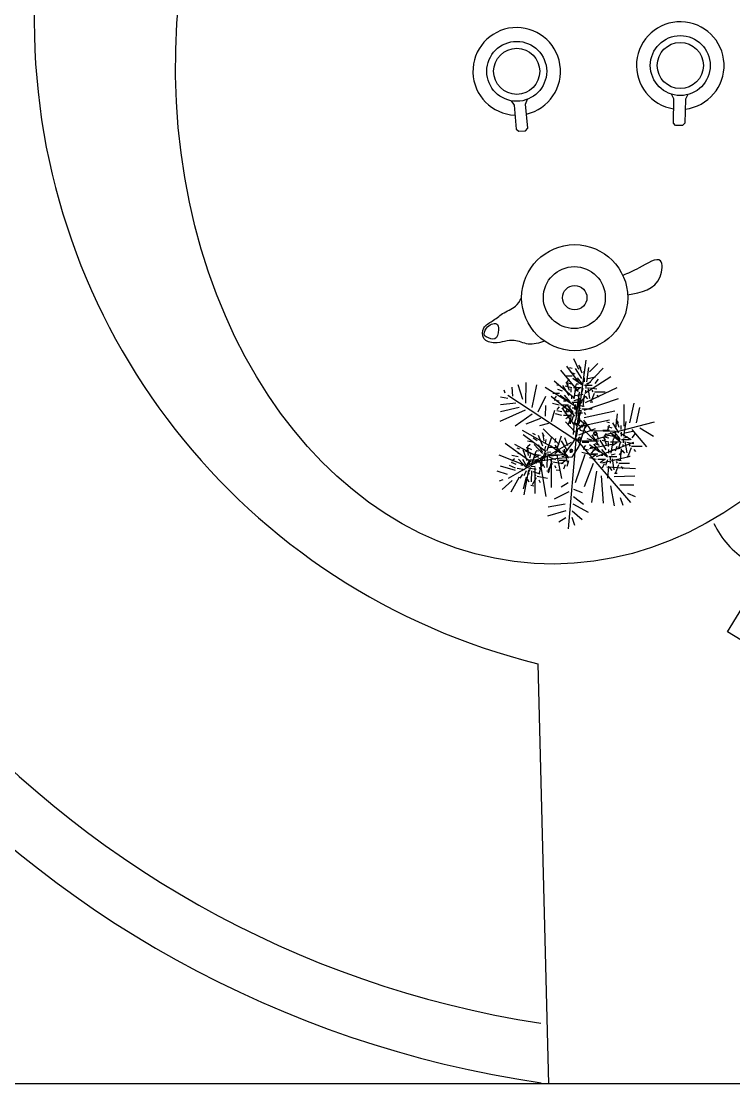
# Model space of a CAD drawing. Header units: millimetres. Extents: x 10088 to 21623, y -4423 to -852.
# Drawn here: x 11626.9 to 11697.5, y -4274.2 to -4168.8 of the extents above; entities that cross this region are included whole.
import ezdxf

# ---------------------------------------------------------------- set-up
doc = ezdxf.new("R2010")
doc.units = ezdxf.units.MM
for name, color, linetype in [('001', 1, 'Continuous'), ('LAYER4', 3, 'Continuous'), ('TEFRIS', 11, 'Continuous')]:
    doc.layers.add(name, color=color, linetype=linetype)

# ---------------------------------------------------------------- blocks, each defined once
blk = doc.blocks.new('rgdf')
for p, q in [((11667.331, -4095.833), (11667.562, -4096.206)), ((11668.539, -4096.117), (11668.699, -4095.708)), ((11681.17, -4095.67), (11680.982, -4095.273)), ((11681.128, -4097.73), (11681.17, -4095.67)), ((11682.151, -4095.69), (11682.109, -4097.75)), ((11682.355, -4095.301), (11682.151, -4095.69)), ((11667.562, -4096.206), (11667.75, -4098.258)), ((11668.727, -4098.169), (11668.539, -4096.117)), ((11681.32, -4097.93), (11681.128, -4097.73)), ((11682.109, -4097.75), (11681.909, -4097.942)), ((11667.75, -4098.258), (11667.963, -4098.435)), ((11667.963, -4098.435), (11668.549, -4098.382)), ((11668.549, -4098.382), (11668.727, -4098.169)), ((11681.909, -4097.942), (11681.32, -4097.93)), ((11669.577, -4143.773), (11670.498, -4179.545))]:
    blk.add_line(p, q)
for centre, radius in [((11681.718, -4092.835), 2.551), ((11667.792, -4093.328), 2.551), ((11667.792, -4093.328), 1.962), ((11681.718, -4092.835), 1.962), ((11672.728, -4112.603), 4.516), ((11672.697, -4112.595), 2.637), ((11672.728, -4112.603), 1.042)]:
    blk.add_circle(centre, radius)
for centre, radius, start, end in [((11683.071, -4089.064), 91.349, 98.66483, 261.69992), ((11683.071, -4089.064), 86.349, 99.14801, 261.18634), ((11683.071, -4089.064), 56.349, 103.88629, 256.14445), ((11667.792, -4093.328), 3.729, 282.77858, 267.65732), ((11681.718, -4092.835), 3.729, 276.39495, 261.27369)]:
    blk.add_arc(centre, radius, start, end)
blk.add_ellipse((11672.03, -4091.301), major_axis=(-2.753, -43.938), ratio=0.754838)
for points in [[(11677.237, -4112.35), (11680.012, -4110.817), (11680.034, -4109.458), (11678.207, -4110.069), (11676.827, -4110.708)], [(11670.152, -4116.311), (11668.774, -4116.556), (11667.576, -4116.245), (11665.908, -4116.451), (11665.001, -4116.077), (11664.991, -4115.168), (11665.713, -4114.606), (11666.589, -4113.961), (11667.693, -4113.325), (11668.213, -4112.645)], [(11665.181, -4115.926), (11665.929, -4116.12), (11666.234, -4115.326), (11666.069, -4114.822), (11665.647, -4114.861), (11665.218, -4115.211), (11665.058, -4115.828), (11665.181, -4115.926)]]:
    blk.add_spline(points, degree=3)
blk = doc.blocks.new('wqerty')
at = {"layer": 'TEFRIS'}
for p, q in [((11718.41, -3482.96), (11715.54, -3476.99)), ((11742.11, -3532.39), (11739.25, -3526.42))]:
    blk.add_line(p, q, dxfattribs=at)
for points in [[(11716.03, -3484.1), (11713.16, -3478.13), (11701.26, -3483.84), (11704.12, -3489.81)], [(11736.87, -3527.56), (11739.73, -3533.53), (11727.83, -3539.24), (11724.97, -3533.27)]]:
    blk.add_lwpolyline(points, dxfattribs=at)
for points in [[(11739.25, -3526.42, 0.755929), (11718.41, -3482.96, 0.755929)], [(11698.84, -3494.37, -0.142651), (11702.47, -3491.05), (11718.25, -3483.26)], [(11718.71, -3534.85, 0.137245), (11723.38, -3534.03), (11739.25, -3526.42)]]:
    blk.add_lwpolyline(points, format="xyb", dxfattribs=at)
for radius, start, end in [(30.8, 299.7173, 111.5252), (24.2, 300.8371, 110.4053)]:
    blk.add_arc((11726.84, -3505.64), radius, start, end, dxfattribs=at)
blk = doc.blocks.new('jhjfdkjfhd')
at = {"layer": '001', "color": 52, "linetype": 'ByBlock', "true_color": 0xc8c92d}
for p, q in [((12257.78, -5129.32), (12258.06, -5130.09)), ((12258, -5129.65), (12257.78, -5129.32)), ((12258.55, -5130.97), (12258.77, -5129.54)), ((12257.12, -5130.42), (12256.46, -5130.42)), ((12257.12, -5129.65), (12256.85, -5129.59)), ((12257.4, -5130.2), (12256.96, -5130.03)), ((12258.06, -5130.64), (12257.45, -5129.65)), ((12258.17, -5131.24), (12257.62, -5130.58)), ((12258.28, -5130.31), (12258.28, -5129.92)), ((12258.33, -5130.97), (12258.33, -5130.58)), ((12258.66, -5130.64), (12259.43, -5130.47)), ((12255.86, -5131.35), (12255.58, -5131.3)), ((12256.79, -5132.34), (12256.19, -5131.35)), ((12257.07, -5131.57), (12256.41, -5131.41)), ((12256.74, -5131.35), (12256.52, -5131.02)), ((12256.52, -5131.02), (12256.79, -5131.79)), ((12256.79, -5130.69), (12256.57, -5130.97)), ((12257.07, -5131.19), (12256.57, -5131.08)), ((12257.01, -5132.01), (12257.01, -5131.63)), ((12258.17, -5131.35), (12257.18, -5130.64)), ((12258, -5131.57), (12257.23, -5131.57)), ((12257.29, -5132.67), (12257.51, -5131.24)), ((12257.84, -5131.63), (12257.45, -5131.9)), ((12257.73, -5131.19), (12257.51, -5131.19)), ((12258.17, -5131.63), (12258, -5132.18)), ((12258.33, -5131.3), (12259.1, -5131.3)), ((12258.5, -5131.63), (12258.5, -5131.24)), ((12258.55, -5131.13), (12258.94, -5131.02)), ((12258.66, -5131.52), (12258.83, -5132.61)), ((12258.83, -5131.57), (12259.54, -5131.68)), ((12259.38, -5131.13), (12259.71, -5130.69)), ((12255.86, -5132.12), (12255.2, -5132.12)), ((12255.53, -5132.4), (12255.31, -5132.67)), ((12256.13, -5131.9), (12255.69, -5131.74)), ((12256.9, -5133.05), (12255.91, -5132.34)), ((12256.9, -5132.94), (12256.35, -5132.29)), ((12257.07, -5132.67), (12257.07, -5132.29)), ((12257.4, -5132.34), (12258.17, -5132.18)), ((12257.58, -5133.72), (12257.8, -5132.29)), ((12257.84, -5132.01), (12257.67, -5132.45)), ((12257.84, -5132.89), (12257.78, -5132.56)), ((12257.78, -5132.56), (12258.11, -5132.89)), ((12258.11, -5132.83), (12258.44, -5132.4)), ((12258.28, -5132.23), (12258.17, -5133.44)), ((12258.39, -5132.4), (12258.61, -5132.67)), ((12258.44, -5131.79), (12258.44, -5131.96)), ((12259.27, -5132.12), (12258.99, -5132.89)), ((12259.05, -5131.79), (12259.16, -5131.96)), ((12259.54, -5132.29), (12259.71, -5132.5)), ((12255.8, -5133.27), (12255.14, -5133.11)), ((12255.8, -5132.89), (12255.31, -5132.78)), ((12255.82, -5133.44), (12255.6, -5133.72)), ((12256.74, -5133.27), (12255.97, -5133.27)), ((12256.57, -5133.33), (12256.19, -5133.6)), ((12257.19, -5134.1), (12256.2, -5133.39)), ((12256.46, -5132.89), (12256.24, -5132.89)), ((12256.57, -5133.71), (12256.41, -5134.15)), ((12257.19, -5133.99), (12256.64, -5133.33)), ((12256.9, -5133.33), (12256.74, -5133.88)), ((12257.07, -5133), (12257.84, -5133)), ((12257.18, -5133.49), (12257.18, -5133.66)), ((12257.23, -5133.33), (12257.23, -5132.94)), ((12257.29, -5132.83), (12257.67, -5132.72)), ((12257.36, -5133.72), (12257.36, -5133.33)), ((12257.56, -5133.27), (12258.28, -5133.38)), ((12257.56, -5134.04), (12257.67, -5133.44)), ((12257.67, -5133.44), (12257.84, -5132.89)), ((12258.11, -5132.89), (12257.78, -5133.33)), ((12257.78, -5133.49), (12257.89, -5133.66)), ((12258.06, -5133.66), (12259.1, -5133.66)), ((12258.88, -5132.94), (12259.16, -5132.94)), ((12256.09, -5134.32), (12255.44, -5134.16)), ((12256.09, -5133.94), (12255.6, -5133.83)), ((12257.03, -5134.32), (12256.26, -5134.32)), ((12256.86, -5134.37), (12256.48, -5134.65)), ((12256.75, -5133.94), (12256.53, -5133.94)), ((12256.86, -5134.76), (12256.7, -5135.2)), ((12257.01, -5133.93), (12256.9, -5135.14)), ((12257.19, -5134.37), (12257.03, -5134.92)), ((12257.12, -5134.1), (12257.34, -5134.37)), ((12257.36, -5134.05), (12258.13, -5134.05)), ((12257.51, -5134.59), (12257.56, -5134.15)), ((12257.52, -5134.37), (12257.52, -5133.99)), ((12257.56, -5134.15), (12257.56, -5134.04)), ((12257.58, -5133.88), (12257.96, -5133.77)), ((12257.62, -5134.65), (12257.89, -5134.65)), ((12258, -5133.82), (12257.73, -5134.59)), ((12258.28, -5133.99), (12258.44, -5134.21)), ((12261.68, -5135.03), (12261.46, -5134.7)), ((12261.46, -5134.7), (12261.74, -5135.47)), ((12257.3, -5134.98), (12257.19, -5136.19)), ((12260.8, -5135.8), (12260.15, -5135.8)), ((12260.8, -5135.03), (12260.53, -5134.98)), ((12261.08, -5135.58), (12260.64, -5135.42)), ((12261.74, -5136.02), (12261.13, -5135.03)), ((12261.35, -5135.86), (12261.35, -5136.41)), ((12261.96, -5135.69), (12261.96, -5135.31)), ((12262.23, -5136.35), (12262.45, -5134.92)), ((12262.34, -5136.02), (12263.11, -5135.86)), ((12253.32, -5136.97), (12252.67, -5136.85)), ((12253.46, -5136.22), (12253.2, -5136.11)), ((12253.63, -5136.81), (12253.23, -5136.57)), ((12254.19, -5137.36), (12253.78, -5136.28)), ((12254.17, -5136.02), (12254.3, -5136.82)), ((12254.32, -5136.38), (12254.17, -5136.02)), ((12254.47, -5137.08), (12254.54, -5136.7)), ((12254.62, -5137.78), (12255.1, -5136.41)), ((12255.42, -5136.98), (12255.49, -5136.6)), ((12255.57, -5137.68), (12256.05, -5136.32)), ((12256.63, -5137.82), (12256.03, -5136.83)), ((12256.36, -5136.5), (12256.63, -5137.27)), ((12259.04, -5136.77), (12258.6, -5136.61)), ((12259.54, -5136.74), (12259.27, -5136.68)), ((12260.48, -5137.72), (12259.87, -5136.74)), ((12260.75, -5136.96), (12260.09, -5136.79)), ((12260.2, -5136.41), (12260.48, -5137.17)), ((12260.42, -5136.74), (12260.2, -5136.41)), ((12260.48, -5136.08), (12260.26, -5136.35)), ((12260.75, -5136.57), (12260.26, -5136.46)), ((12261.35, -5136.41), (12260.7, -5136.3)), ((12261.85, -5136.74), (12260.86, -5136.02)), ((12260.97, -5138.05), (12261.19, -5136.63)), ((12261.41, -5136.57), (12261.19, -5136.57)), ((12261.85, -5136.63), (12261.3, -5135.97)), ((12262.01, -5136.35), (12262.01, -5135.97)), ((12262.01, -5136.68), (12262.78, -5136.68)), ((12262.18, -5137.01), (12262.18, -5136.63)), ((12262.23, -5136.52), (12262.62, -5136.41)), ((12262.34, -5136.9), (12262.51, -5138)), ((12263.06, -5136.52), (12263.39, -5136.08)), ((12251.9, -5137.66), (12251.64, -5137.55)), ((12252.64, -5138.8), (12252.23, -5137.72)), ((12253.05, -5138.1), (12252.43, -5137.81)), ((12252.77, -5137.82), (12252.61, -5137.46)), ((12252.61, -5137.46), (12252.74, -5138.26)), ((12253.12, -5137.72), (12252.66, -5137.52)), ((12252.94, -5137.18), (12252.68, -5137.41)), ((12253.06, -5139.22), (12253.54, -5137.85)), ((12254.17, -5138.08), (12253.33, -5137.2)), ((12253.77, -5137.84), (12253.55, -5137.8)), ((12254.19, -5137.98), (12253.77, -5137.23)), ((12254.01, -5139.12), (12254.49, -5137.76)), ((12254.4, -5137.74), (12254.48, -5137.36)), ((12254.59, -5137.94), (12254.99, -5137.9)), ((12254.79, -5137.47), (12255.58, -5137.45)), ((12255.96, -5138.03), (12254.97, -5137.31)), ((12255.4, -5138.09), (12255.81, -5137.72)), ((12255.96, -5137.92), (12255.41, -5137.26)), ((12256.74, -5138.54), (12255.75, -5137.82)), ((12256.74, -5138.43), (12256.19, -5137.77)), ((12258.76, -5136.99), (12258.1, -5136.99)), ((12258.43, -5137.27), (12258.21, -5137.54)), ((12258.71, -5137.76), (12258.21, -5137.65)), ((12259.81, -5137.93), (12258.82, -5137.21)), ((12259.54, -5137.5), (12258.88, -5137.5)), ((12259.21, -5137.78), (12258.99, -5138.05)), ((12259.37, -5137.76), (12259.15, -5137.76)), ((12259.81, -5137.82), (12259.26, -5137.16)), ((12259.82, -5137.28), (12259.38, -5137.12)), ((12260.59, -5138.44), (12259.6, -5137.72)), ((12260.59, -5138.33), (12260.04, -5137.67)), ((12260.7, -5137.39), (12260.7, -5137.01)), ((12260.75, -5138.05), (12260.75, -5137.67)), ((12261.68, -5136.96), (12260.91, -5136.96)), ((12261.08, -5137.72), (12261.85, -5137.56)), ((12261.52, -5137.01), (12261.13, -5137.28)), ((12261.52, -5137.39), (12261.35, -5137.83)), ((12261.85, -5137.01), (12261.68, -5137.56)), ((12261.79, -5138.22), (12262.12, -5137.78)), ((12261.96, -5137.61), (12261.85, -5138.82)), ((12262.07, -5137.78), (12262.29, -5138.05)), ((12262.12, -5137.17), (12262.12, -5137.34)), ((12262.51, -5136.96), (12263.22, -5137.07)), ((12262.95, -5137.5), (12262.67, -5138.27)), ((12262.73, -5137.17), (12262.84, -5137.34)), ((12263, -5137.34), (12264.05, -5137.34)), ((12263.22, -5137.67), (12263.39, -5137.89)), ((12251.56, -5139.16), (12251.1, -5138.96)), ((12251.76, -5138.41), (12251.11, -5138.29)), ((12251.39, -5138.62), (12251.12, -5138.85)), ((12252.07, -5138.25), (12251.67, -5138.01)), ((12252.61, -5139.53), (12251.77, -5138.64)), ((12252.64, -5139.42), (12252.22, -5138.67)), ((12252.56, -5139.37), (12252.94, -5138.71)), ((12253.6, -5138.77), (12252.56, -5139.37)), ((12252.85, -5139.18), (12252.92, -5138.8)), ((12252.92, -5138.52), (12252.99, -5138.14)), ((12252.94, -5138.71), (12253.55, -5138.71)), ((12253.97, -5138.27), (12253.21, -5138.13)), ((12253.23, -5138.91), (12254.02, -5138.89)), ((12253.8, -5138.29), (12253.37, -5138.49)), ((12253.73, -5138.67), (12253.48, -5139.07)), ((12253.55, -5138.71), (12254.43, -5138.33)), ((12254.21, -5138.82), (12253.6, -5138.77)), ((12254.12, -5138.97), (12253.79, -5140.14)), ((12254.12, -5138.35), (12253.86, -5138.86)), ((12254.36, -5138.57), (12254.33, -5138.73)), ((12254.34, -5138.06), (12255.1, -5138.2)), ((12254.44, -5138.41), (12254.52, -5138.04)), ((12254.63, -5138.34), (12254.59, -5139.45)), ((12255.07, -5138.87), (12254.74, -5140.04)), ((12254.78, -5138.42), (12255.46, -5138.66)), ((12254.95, -5138.68), (12255.03, -5138.86)), ((12255.8, -5138.24), (12255.03, -5138.24)), ((12255.19, -5138.89), (12256.22, -5139.08)), ((12255.68, -5138.24), (12256.24, -5138.15)), ((12256.58, -5138.76), (12255.81, -5138.76)), ((12256.41, -5138.81), (12256.03, -5139.09)), ((12256.3, -5138.37), (12256.08, -5138.37)), ((12256.24, -5138.15), (12256.4, -5138.03)), ((12256.74, -5138.81), (12256.58, -5139.36)), ((12258.71, -5138.15), (12258.05, -5137.98)), ((12259.49, -5138.66), (12258.83, -5138.49)), ((12259.64, -5138.15), (12258.87, -5138.15)), ((12259.49, -5138.27), (12258.99, -5138.16)), ((12259.48, -5138.2), (12259.09, -5138.48)), ((12260.42, -5138.66), (12259.65, -5138.66)), ((12260.26, -5138.71), (12259.87, -5138.99)), ((12260.15, -5138.27), (12259.93, -5138.27)), ((12260.59, -5138.71), (12260.42, -5139.26)), ((12260.75, -5138.38), (12261.52, -5138.38)), ((12260.86, -5138.88), (12260.86, -5139.04)), ((12260.91, -5138.71), (12260.91, -5138.33)), ((12260.97, -5138.22), (12261.35, -5138.11)), ((12261.08, -5138.6), (12261.24, -5139.7)), ((12261.24, -5138.66), (12261.96, -5138.77)), ((12261.46, -5138.88), (12261.57, -5139.04)), ((12262.56, -5138.33), (12262.84, -5138.33)), ((12251.49, -5139.54), (12250.88, -5139.26)), ((12252.41, -5139.71), (12251.66, -5139.57)), ((12252.24, -5139.73), (12251.81, -5139.93)), ((12252.21, -5139.28), (12252, -5139.24)), ((12252.56, -5139.8), (12252.3, -5140.3)), ((12252.8, -5140.01), (12252.77, -5140.17)), ((12252.79, -5139.5), (12253.54, -5139.64)), ((12252.89, -5139.86), (12252.96, -5139.48)), ((12253.03, -5139.38), (12253.43, -5139.34)), ((12253.07, -5139.78), (12253.03, -5140.89)), ((12253.22, -5139.86), (12253.9, -5140.1)), ((12253.84, -5139.53), (12254.25, -5139.16)), ((12254.2, -5139.15), (12254.36, -5139.46)), ((12254.58, -5139.78), (12254.85, -5139.83)), ((12255.11, -5139.04), (12254.7, -5139.75)), ((12255.35, -5139.26), (12255.47, -5139.5)), ((12255.53, -5139.68), (12255.8, -5139.74)), ((12256.41, -5139.2), (12256.25, -5139.63)), ((12260.26, -5139.1), (12260.09, -5139.54)), ((12260.7, -5139.32), (12260.59, -5140.53)), ((12260.8, -5139.48), (12261.02, -5139.76)), ((12261.3, -5140.03), (12261.57, -5140.03)), ((12261.68, -5139.21), (12261.41, -5139.98)), ((12261.74, -5139.04), (12262.78, -5139.04)), ((12261.96, -5139.37), (12262.12, -5139.59)), ((12252.17, -5140.11), (12251.93, -5140.51)), ((12252.56, -5140.41), (12252.23, -5141.58)), ((12252.64, -5140.59), (12252.8, -5140.9)), ((12253.55, -5140.48), (12253.14, -5141.19)), ((12253.4, -5140.12), (12253.48, -5140.3)), ((12253.64, -5140.33), (12254.66, -5140.52)), ((12253.79, -5140.7), (12253.92, -5140.94)), ((12253.02, -5141.22), (12253.29, -5141.27))]:
    blk.add_line(p, q, dxfattribs=at)
at = {"layer": '001', "color": 8, "linetype": 'ByBlock'}
for p, q in [((12259.32, -5131.96), (12260.37, -5131.96)), ((12257.4, -5133.22), (12257.56, -5134.32)), ((12257.78, -5133.33), (12257.78, -5134.32)), ((12257.47, -5134.54), (12257.47, -5134.7)), ((12257.78, -5134.32), (12257.84, -5134.7)), ((12257.41, -5135.14), (12257.63, -5135.42)), ((12258.28, -5135.86), (12258.33, -5135.64)), ((12258.33, -5135.64), (12258.61, -5135.25)), ((12259.7, -5137.21), (12259.09, -5136.22)), ((12260.7, -5136.3), (12259.27, -5136.74)), ((12259.42, -5135.89), (12259.7, -5136.66))]:
    blk.add_line(p, q, dxfattribs=at)
at = {"layer": '001', "color": 114, "linetype": 'ByBlock', "true_color": 0x139b48}
for p, q in [((12257.34, -5135.03), (12257.51, -5134.59)), ((12257.84, -5134.7), (12258.22, -5135.03)), ((12258.22, -5134.76), (12258.72, -5135.42)), ((12258.06, -5135.47), (12257.34, -5135.03)), ((12257.56, -5136.3), (12257.67, -5135.64)), ((12257.67, -5135.64), (12257.84, -5135.53)), ((12258.44, -5135.25), (12257.78, -5137.34)), ((12258.11, -5135.25), (12257.84, -5135.53)), ((12257.84, -5135.53), (12258.17, -5135.31)), ((12257.84, -5135.53), (12257.89, -5135.75)), ((12257.89, -5135.75), (12258.28, -5135.86)), ((12258.33, -5135.03), (12258.06, -5135.47)), ((12258.39, -5135.09), (12258.17, -5135.14)), ((12258.83, -5136.3), (12258.28, -5135.75)), ((12258.61, -5135.25), (12258.39, -5135.09)), ((12258.72, -5135.42), (12258.94, -5135.8)), ((12258.94, -5135.8), (12261.35, -5135.86)), ((12257.18, -5137.01), (12257.34, -5136.74)), ((12257.34, -5136.74), (12257.56, -5136.3)), ((12259.27, -5136.74), (12258.83, -5136.3)), ((12256.4, -5138.03), (12256.85, -5137.45)), ((12256.85, -5137.45), (12257.18, -5137.01)), ((12257.78, -5137.34), (12257.07, -5138.43)), ((12255.47, -5138.6), (12254.21, -5138.82)), ((12254.43, -5138.33), (12255.68, -5138.24)), ((12257.07, -5138.43), (12255.47, -5138.6))]:
    blk.add_line(p, q, dxfattribs=at)
at = {"layer": '001', "color": 114, "linetype": 'ByBlock', "true_color": 0x139b48, "extrusion": (0, 0, -1)}
for centre, major_axis, ratio in [((12257.75, -5134.95), (0.089, 0.149), 0.618485), ((12257.75, -5134.91), (-0.08, -0.114), 0.711049), ((12257.8, -5136.63), (0.089, 0.149), 0.618485), ((12257.81, -5136.6), (-0.08, -0.114), 0.711049), ((12259.4, -5136.11), (0.194, -0.045), 0.711049), ((12259.39, -5136.1), (0.136, -0.031), 0.711049), ((12257.02, -5137.82), (-0.119, -0.119), 0.637314), ((12256.99, -5137.79), (-0.08, -0.114), 0.711049)]:
    blk.add_ellipse(centre, major_axis=major_axis, ratio=ratio, dxfattribs=at)
at = {"layer": 'LAYER4', "color": 116, "true_color": 0x136734}
for p, q in [((12257.72, -5130.97), (12256.56, -5129.41)), ((12257.78, -5129.74), (12257.26, -5128.7)), ((12257.43, -5136.59), (12258.49, -5128.83)), ((12258.82, -5129.99), (12259.65, -5129.16)), ((12257.72, -5131.92), (12255.98, -5129.81)), ((12258.36, -5132.11), (12260.94, -5130.45)), ((12258.61, -5131.22), (12260.17, -5129.6)), ((12251.22, -5132.38), (12251.16, -5131.51)), ((12252.22, -5132.73), (12251.74, -5131.28)), ((12252.51, -5133.09), (12252.55, -5131.05)), ((12253.15, -5133.5), (12253.61, -5131.28)), ((12257.41, -5133.4), (12254.44, -5131.53)), ((12257.26, -5132.57), (12255.33, -5130.89)), ((12258.43, -5133.02), (12261.58, -5131.53)), ((12250.74, -5132.61), (12250, -5132.5)), ((12250.45, -5132.09), (12250.35, -5131.8)), ((12257.46, -5136.76), (12250.74, -5132.32)), ((12253.73, -5133.96), (12254.48, -5132.38)), ((12257.26, -5134.25), (12255.02, -5132.44)), ((12258.3, -5133.79), (12261.71, -5132.63)), ((12251.51, -5133.09), (12250, -5133.25)), ((12251.86, -5133.5), (12250, -5133.96)), ((12254.46, -5134.38), (12254.5, -5133.32)), ((12257.32, -5135.27), (12256.12, -5133.54)), ((12262.25, -5135.37), (12262.25, -5133.21)), ((12262.83, -5135.02), (12263.24, -5133.09)), ((12263.47, -5135.02), (12263.82, -5133.5)), ((12252.45, -5133.79), (12249.93, -5134.89)), ((12253.15, -5134.19), (12251.45, -5135.37)), ((12253.96, -5134.6), (12252.51, -5135.18)), ((12255.05, -5134.91), (12255.4, -5133.79)), ((12258.11, -5135.33), (12260.81, -5134.75)), ((12258.3, -5134.5), (12261.33, -5133.85)), ((12261.44, -5135.6), (12261.6, -5134.14)), ((12255.21, -5137.53), (12252.18, -5135.79)), ((12254.77, -5135.1), (12253.88, -5135.33)), ((12255.83, -5137.18), (12254.23, -5135.64)), ((12257.41, -5135.97), (12256.43, -5134.95)), ((12257.78, -5136.24), (12259.4, -5135.6)), ((12260.44, -5136.18), (12265.28, -5134.95)), ((12260.61, -5135.83), (12260.79, -5135.25)), ((12263.01, -5135.7), (12264.47, -5137.4)), ((12263.82, -5135.54), (12265.17, -5136.35)), ((12254.44, -5137.84), (12252.24, -5136.24)), ((12257.46, -5136.76), (12256.7, -5145.56)), ((12257.43, -5136.59), (12262.88, -5142.95)), ((12258.05, -5136.82), (12259.71, -5136.82)), ((12261.08, -5136.24), (12261.95, -5136.99)), ((12261.89, -5136.06), (12262.95, -5136.7)), ((12253.03, -5138.94), (12250.45, -5137.07)), ((12257, -5136.97), (12250.76, -5140.54)), ((12253.8, -5138.48), (12251.41, -5137.2)), ((12256.31, -5137.65), (12256.62, -5138.94)), ((12258.82, -5137.59), (12261.39, -5137.07)), ((12259.53, -5138.36), (12263.2, -5136.95)), ((12252.38, -5139.25), (12249.87, -5138.24)), ((12253.92, -5139), (12254.5, -5142.35)), ((12255.02, -5138.61), (12255.02, -5141.45)), ((12255.6, -5138.24), (12256.04, -5140.54)), ((12258.36, -5138.17), (12257.41, -5141)), ((12260.04, -5139), (12262.74, -5138.36)), ((12250.7, -5140.17), (12249.66, -5139.83)), ((12251.47, -5139.77), (12250, -5139.34)), ((12252.76, -5139.71), (12252.32, -5142.16)), ((12253.4, -5139.46), (12253.4, -5142.03)), ((12259.19, -5139.07), (12258.28, -5141.37)), ((12259.53, -5139.83), (12259.03, -5142.95)), ((12260.54, -5139.4), (12263.39, -5139.58)), ((12250.24, -5140.69), (12249.87, -5140.81)), ((12251.16, -5140.75), (12250.18, -5141.64)), ((12251.86, -5140.42), (12251.03, -5141.91)), ((12256.72, -5141), (12256.02, -5141.41)), ((12259.98, -5140.29), (12260.17, -5142.99)), ((12261.27, -5140.35), (12263.33, -5140.29)), ((12256.76, -5141.88), (12255.31, -5142.6)), ((12257.25, -5141.6), (12258.09, -5141.95)), ((12260.9, -5141.27), (12261.27, -5143.26)), ((12261.83, -5141.18), (12263.2, -5141.18)), ((12262.59, -5142), (12263.35, -5142.33)), ((12256.41, -5143.11), (12254.71, -5143.41)), ((12257.18, -5143.08), (12258.7, -5143.88)), ((12257.22, -5142.34), (12258.22, -5143.11)), ((12261.87, -5142.43), (12262.12, -5143.2)), ((12256.47, -5143.76), (12254.67, -5144.3)), ((12257.12, -5143.76), (12258.09, -5144.63)), ((12256.47, -5144.46), (12255.77, -5144.88)), ((12257.06, -5144.4), (12257.35, -5145.17))]:
    blk.add_line(p, q, dxfattribs=at)

msp = doc.modelspace()

# ---------------------------------------------------------------- linework, layer by layer
msp.add_line((11853.71, -4274.19), (11568.71, -4274.19))

# ---------------------------------------------------------------- block references
at = {"xscale": 1.1643588, "yscale": 1.1643588, "zscale": 1.1643588}
msp.add_blockref('rgdf', (-1909.53, 592.3), dxfattribs=at)
at = {"xscale": -1, "rotation": 174.2694722716974}
msp.add_blockref('wqerty', (-293.77, -6527.43), dxfattribs=at)
msp.add_blockref('jhjfdkjfhd', (-575.64, 926.38))

doc.saveas('drawing.dxf')
